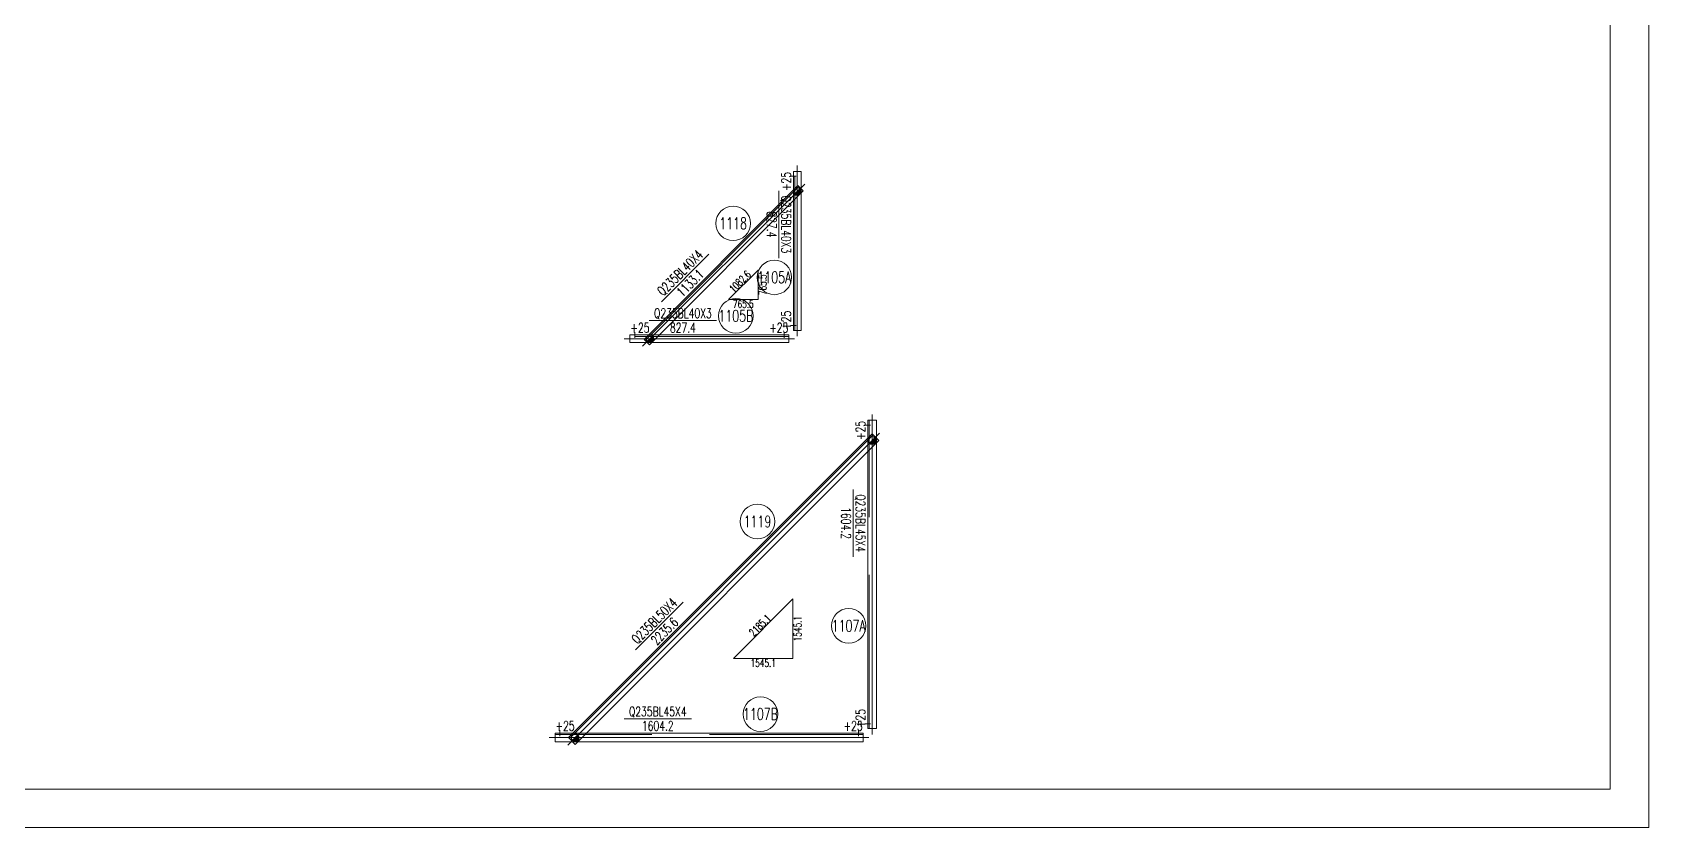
# Model space of a CAD drawing. Extents: x 0 to 841, y 0 to 594.
# Drawn here: x 420.5 to 841, y 0 to 206.9 of the extents above; entities that cross this region are included whole.
import ezdxf
from ezdxf.enums import TextEntityAlignment as Align

# ---------------------------------------------------------------- set-up
doc = ezdxf.new("R2010")
doc.units = 0
doc.header["$LTSCALE"] = 20
doc.header["$MEASUREMENT"] = 0
doc.linetypes.add('Dash', pattern=[2.75, 2, -0.75])
doc.linetypes.add('DashDot', pattern=[15.6, 9, -3, 0.6, -3])
doc.layers.get('0').update_dxf_attribs({"linetype": 'CONTINUOUS', "lineweight": 25})
doc.styles.get("Standard").update_dxf_attribs({"font": 'simplex', "width": 0.7, "bigfont": 'gbhzfs.shx'})

# ---------------------------------------------------------------- blocks, each defined once
blk = doc.blocks.new('M16X40S')
at = {"color": 3, "linetype": 'Continuous', "lineweight": 13}
blk.add_line((-0.707, -0.707), (0.707, 0.707), dxfattribs=at)
blk.add_circle((0, 0), 1, dxfattribs=at)
for radius in [0.9, 0.8, 0.7, 0.6, 0.5, 0.4, 0.3, 0.2, 0.1]:
    blk.add_arc((0, 0), radius, 225, 45, dxfattribs=at)

msp = doc.modelspace()

# ---------------------------------------------------------------- linework, layer by layer
at = {"color": 7, "linetype": 'Continuous', "lineweight": 18}
for p, q in [((841, 0), (841, 594)), ((831, 10), (831, 584)), ((25, 10), (831, 10)), ((0, 0), (841, 0))]:
    msp.add_line(p, q, dxfattribs=at)
at = {"color": 1, "linetype": 'Dash', "lineweight": 0}
for p, q in [((618.89, 129.35), (618.89, 170.69)), ((618.49, 163.03), (618.49, 165.85)), ((620.49, 166.21), (620.49, 165.03)), ((617.31, 127.77), (575.97, 127.77)), ((580.45, 126.17), (581.63, 126.17)), ((583.63, 128.17), (580.8, 128.17)), ((638.23, 25.76), (638.23, 105.95)), ((637.83, 97.78), (637.83, 101.31)), ((640.08, 101.36), (640.08, 100.03)), ((636.66, 24.19), (556.48, 24.19)), ((561.06, 22.34), (562.4, 22.34)), ((564.65, 24.59), (561.11, 24.59))]:
    msp.add_line(p, q, dxfattribs=at)
at = {"color": 2, "linetype": 'DashDot', "lineweight": 0}
for p, q in [((619.49, 127.85), (619.49, 172.19)), ((621.44, 167.39), (579.27, 125.22)), ((618.81, 127.17), (574.47, 127.17)), ((638.98, 24.26), (638.98, 107.45)), ((640.93, 102.64), (559.78, 21.5)), ((638.16, 23.44), (554.98, 23.44))]:
    msp.add_line(p, q, dxfattribs=at)
at = {"color": 7, "linetype": 'Continuous', "lineweight": 0}
for p, q in [((619.95, 166.75), (579.91, 126.71)), ((639.27, 102.18), (560.24, 23.16))]:
    msp.add_line(p, q, dxfattribs=at)
at = {"color": 7, "linetype": 'Continuous', "lineweight": 13}
for p, q in [((614.74, 148.16), (614.74, 165.66)), ((596.51, 149.18), (584.14, 136.8)), ((598.5, 131.92), (581, 131.92)), ((634.08, 70.47), (634.08, 87.97)), ((589.84, 58.62), (577.46, 46.25)), ((591.96, 28.34), (574.46, 28.34))]:
    msp.add_line(p, q, dxfattribs=at)
at = {"color": 1, "linetype": 'Continuous', "lineweight": 0}
for p, q in [((609.29, 145.03), (601.63, 137.37)), ((609.29, 137.37), (609.29, 145.03)), ((601.63, 137.37), (609.29, 137.37)), ((618.38, 59.49), (602.93, 44.04)), ((618.38, 44.04), (618.38, 59.49)), ((602.93, 44.04), (618.38, 44.04))]:
    msp.add_line(p, q, dxfattribs=at)
at = {"color": 3, "linetype": 'Continuous', "lineweight": 20}
for points in [[(617.74, 169.44), (619.24, 169.44)], [(617.74, 130.6), (619.24, 130.6)], [(577.22, 128.92), (577.22, 127.42)], [(616.06, 128.92), (616.06, 127.42)], [(637.08, 104.7), (638.58, 104.7)], [(557.73, 25.34), (557.73, 23.84)], [(635.41, 25.34), (635.41, 23.84)], [(637.08, 27.01), (638.58, 27.01)]]:
    msp.add_lwpolyline(points, dxfattribs=at)
at = {"color": 7, "linetype": 'Continuous', "lineweight": 0}
for points in [[(618.49, 165.85), (618.49, 170.69)], [(618.49, 170.69), (620.49, 170.69)], [(620.49, 170.69), (620.49, 166.21)], [(619.67, 167.03), (579.63, 126.99)], [(581.04, 125.58), (621.08, 165.62)], [(621.08, 165.62), (619.67, 167.03)], [(620.49, 165.03), (620.49, 129.35)], [(618.49, 129.35), (618.49, 163.03)], [(580.8, 128.17), (575.97, 128.17)], [(575.97, 128.17), (575.97, 126.17)], [(575.97, 126.17), (580.45, 126.17)], [(579.63, 126.99), (581.04, 125.58)], [(581.63, 126.17), (617.31, 126.17)], [(617.31, 128.17), (583.63, 128.17)], [(617.31, 126.17), (617.31, 128.17)], [(620.49, 129.35), (618.49, 129.35)], [(637.83, 101.31), (637.83, 105.95)], [(637.83, 105.95), (640.08, 105.95)], [(640.08, 105.95), (640.08, 101.36)], [(638.98, 102.46), (559.96, 23.44)], [(640.75, 100.7), (638.98, 102.46)], [(561.73, 21.67), (640.75, 100.7)], [(637.83, 25.76), (637.83, 97.78)], [(640.08, 100.03), (640.08, 25.76)], [(640.08, 25.76), (637.83, 25.76)], [(561.11, 24.59), (556.48, 24.59)], [(556.48, 24.59), (556.48, 22.34)], [(556.48, 22.34), (561.06, 22.34)], [(559.96, 23.44), (561.73, 21.67)], [(562.4, 22.34), (636.66, 22.34)], [(636.66, 24.59), (564.65, 24.59)], [(636.66, 22.34), (636.66, 24.59)]]:
    msp.add_lwpolyline(points, dxfattribs=at)
at = {"color": 7, "linetype": 'Continuous', "lineweight": 13}
for centre in [(602.82, 157.18), (613.54, 143.13), (603.53, 133.12), (609.14, 79.62), (632.88, 52.49), (609.93, 29.54)]:
    msp.add_circle(centre, 4.5, dxfattribs=at)

# ---------------------------------------------------------------- block references
at = {"color": 3, "linetype": 'Continuous', "lineweight": 13}
for p in [(619.49, 165.44), (581.22, 127.17), (638.98, 100.7), (561.73, 23.44)]:
    msp.add_blockref('M16X40S', p, dxfattribs=at)

# ---------------------------------------------------------------- texts
at = {"color": 7, "linetype": 'Continuous', "lineweight": 13, "width": 0.7}
for s, rotation, p in [('+25', 90, (616.62, 168.07)), ('Q235BL40X3', 270, (616.62, 156.91)), ('827.4', 270, (612.87, 156.91)), ('Q235BL40X4', 45, (589, 144.31)), ('1133.1', 45, (591.65, 141.66)), ('Q235BL40X3', 360, (589.75, 133.79)), ('+25', 360, (578.59, 130.04)), ('827.4', 360, (589.75, 130.04)), ('+25', 360, (614.69, 130.04)), ('+25', 90, (616.62, 131.97)), ('+25', 90, (635.96, 103.32)), ('Q235BL45X4', 270, (635.96, 79.22)), ('1604.2', 270, (632.21, 79.22)), ('Q235BL50X4', 45, (582.32, 53.76)), ('2235.6', 45, (584.98, 51.11)), ('Q235BL45X4', 360, (583.21, 30.21)), ('+25', 90, (635.96, 28.38)), ('+25', 360, (559.1, 26.46)), ('1604.2', 360, (583.21, 26.46)), ('+25', 360, (634.04, 26.46))]:
    msp.add_text(s, height=2.5, rotation=rotation, dxfattribs=at).set_placement(p, align=Align.MIDDLE_CENTER)
for s, p in [('1118', (602.82, 157.18)), ('1105A', (613.54, 143.13)), ('1105B', (603.53, 133.12)), ('1119', (609.14, 79.62)), ('1107A', (632.88, 52.49)), ('1107B', (609.93, 29.54))]:
    msp.add_text(s, height=3, dxfattribs=at).set_placement(p, align=Align.MIDDLE_CENTER)
at = {"color": 7, "linetype": 'Continuous', "lineweight": 20, "width": 0.7}
for s, rotation, p in [('1082.6', 45, (604.61, 142.05)), ('765.5', 90, (610.49, 141.2)), ('2185.1', 45, (609.81, 52.62)), ('1545.1', 90, (619.58, 51.77)), ('1545.1', 360, (610.66, 42.84))]:
    msp.add_text(s, height=2, rotation=rotation, dxfattribs=at).set_placement(p, align=Align.MIDDLE_CENTER)
msp.add_text('765.5', height=2, dxfattribs=at).set_placement((605.46, 136.17), align=Align.MIDDLE_CENTER)

doc.saveas('drawing.dxf')
